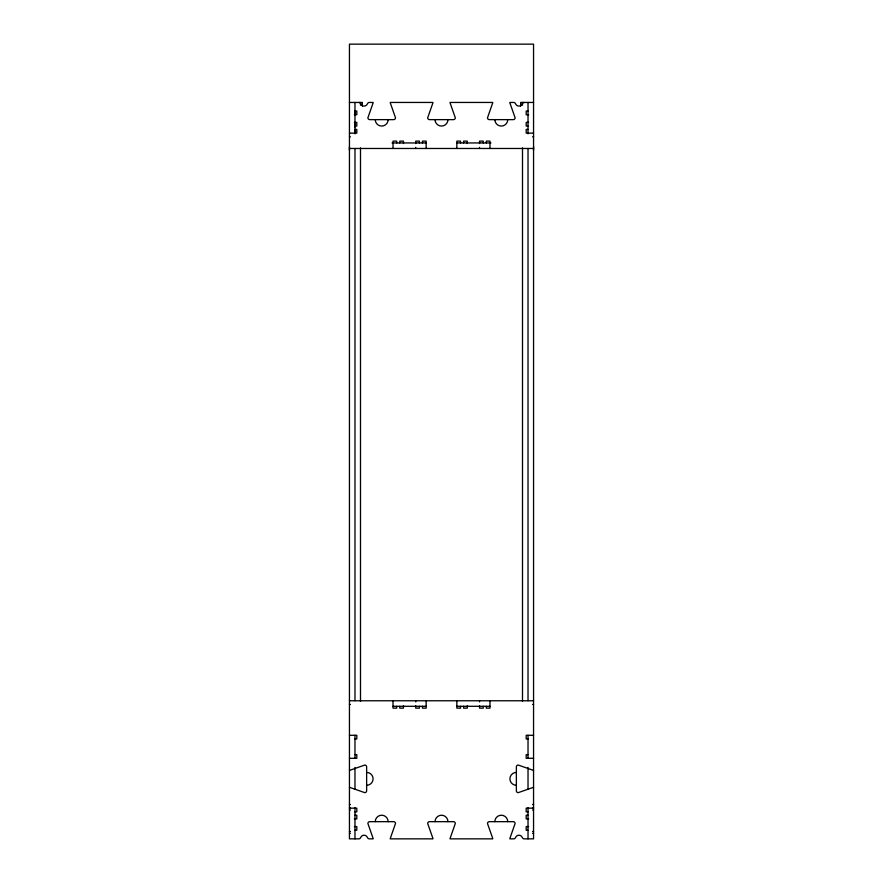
<?xml version="1.0" encoding="UTF-8"?>
<svg xmlns="http://www.w3.org/2000/svg" width="883" height="883" viewBox="0 0 883 883"><rect width="100%" height="100%" fill="white"/><g stroke="black" fill="none" stroke-linecap="round" stroke-linejoin="round"><path stroke-width="1.32" d="M533.553 150.32L533.553 146.633M533.553 102.45L533.553 44.15L349.447 44.15L349.447 838.85L358.851 838.85A1.843 1.843 0 0 0 360.595 837.625A3.687 3.687 0 0 1 367.538 837.625A1.843 1.843 0 0 0 369.271 838.85L373.156 838.85A1.843 1.843 0 0 0 373.079 838.32L367.891 823.508A1.843 1.843 0 0 1 369.734 821.665L393.663 821.665A1.843 1.843 0 0 1 395.507 823.508L390.319 838.32A1.843 1.843 0 0 0 390.242 838.85L432.957 838.85A1.843 1.843 0 0 0 432.88 838.32L427.692 823.508A1.843 1.843 0 0 1 429.535 821.665L453.465 821.665A1.843 1.843 0 0 1 455.308 823.508L450.12 838.32A1.843 1.843 0 0 0 450.043 838.85L492.758 838.85A1.843 1.843 0 0 0 492.681 838.32L487.493 823.508A1.843 1.843 0 0 1 489.337 821.665L513.266 821.665A1.843 1.843 0 0 1 515.109 823.508L509.921 838.32A1.843 1.843 0 0 0 509.844 838.85L513.729 838.85A1.843 1.843 0 0 0 515.462 837.625A3.687 3.687 0 0 1 522.405 837.625A1.843 1.843 0 0 0 524.149 838.85L533.553 838.85L533.553 102.45L520.661 102.45L520.661 106.126M349.447 102.45L362.339 102.45L362.339 106.126M354.977 111.037L356.809 111.037L356.809 114.724L354.359 114.724M528.023 111.037L526.191 111.037L526.191 114.724L528.641 114.724M354.359 122.395L356.809 122.395L356.809 126.07L354.977 126.07M528.641 122.395L526.191 122.395L526.191 126.07L528.023 126.07M354.977 129.448L356.809 129.448L356.809 133.134L349.447 133.134M528.023 129.448L526.191 129.448L526.191 133.134L533.553 133.134M349.447 136.81L350.374 136.81M532.626 136.81L533.553 136.81M392.041 142.947L426.39 142.947M456.61 142.947L490.959 142.947M349.447 148.476L533.553 148.476M349.447 700.771L533.553 700.771M349.447 704.457L350.374 704.457M532.626 704.457L533.553 704.457M393.023 706.301L426.158 706.301M456.842 706.301L489.977 706.301M349.447 735.296L356.809 735.296L356.809 738.972L354.977 738.972M533.553 735.296L526.191 735.296L526.191 738.972L528.023 738.972M354.977 754.623L356.809 754.623L356.809 758.309L349.447 758.309M528.023 754.623L526.191 754.623L526.191 758.309L533.553 758.309M349.447 804.479L350.374 804.479M532.626 804.479L533.553 804.479M349.447 807.724L350.374 807.724M532.626 807.724L533.553 807.724M349.447 808.166L356.809 808.166L356.809 811.852L354.977 811.852M533.553 808.166L526.191 808.166L526.191 811.852L528.023 811.852M349.447 810.009L350.374 810.009M532.626 810.009L533.553 810.009M354.977 815.219L356.809 815.219L356.809 818.905L354.359 818.905M528.023 815.219L526.191 815.219L526.191 818.905L528.641 818.905M354.359 826.576L356.809 826.576L356.809 830.263L354.977 830.263M528.641 826.576L526.191 826.576L526.191 830.263L528.023 830.263M349.447 831.488L350.374 831.488M532.626 831.488L533.553 831.488M349.447 833.331L350.374 833.331M532.626 833.331L533.553 833.331M528.023 102.45L528.023 133.863M528.023 148.476L528.023 700.771M528.023 735.296L528.023 758.309M528.023 767.47L528.023 789.402M528.023 807.724L528.023 838.85M522.504 102.45L522.504 105.176M522.504 147.858L522.504 701.389M489.977 148.476L489.977 141.114L486.301 141.114L486.301 142.947M489.977 700.771L489.977 708.144L486.301 708.144L486.301 706.301M483.233 142.947L483.233 141.114L479.546 141.114L479.546 143.565M483.233 706.301L483.233 708.144L479.546 708.144L479.546 705.683M479.546 147.373L479.546 148.476M479.546 700.771L479.546 701.875M467.273 143.565L467.273 141.114L463.597 141.114L463.597 142.947M467.273 705.683L467.273 708.144L463.597 708.144L463.597 706.301M460.529 142.947L460.529 141.114L456.842 141.114L456.842 148.476M460.529 706.301L460.529 708.144L456.842 708.144L456.842 700.771M426.158 148.476L426.158 141.114L422.471 141.114L422.471 142.947M426.158 700.771L426.158 708.144L422.471 708.144L422.471 706.301M419.403 142.947L419.403 141.114L415.727 141.114L415.727 143.565M419.403 706.301L419.403 708.144L415.727 708.144L415.727 705.683M415.727 147.373L415.727 148.476M415.727 700.771L415.727 701.875M403.454 143.565L403.454 141.114L399.767 141.114L399.767 142.947M403.454 705.683L403.454 708.144L399.767 708.144L399.767 706.301M396.699 142.947L396.699 141.114L393.023 141.114L393.023 148.476M396.699 706.301L396.699 708.144L393.023 708.144L393.023 700.771M360.496 102.45L360.496 105.176M360.496 147.858L360.496 701.389M354.977 110.64L354.977 114.746M354.977 122.936L354.977 127.031M354.977 129.768L354.977 133.863M354.977 148.476L354.977 700.771M354.977 735.296L354.977 758.309M354.977 767.47L354.977 789.402M354.977 807.724L354.977 838.85M354.977 102.45L354.977 133.134M349.447 146.633L349.447 150.32M358.851 102.45A1.843 1.843 0 0 1 360.595 103.675A3.687 3.687 0 0 0 367.538 103.675A1.843 1.843 0 0 1 369.271 102.45L373.156 102.45A1.832 1.832 0 0 1 373.079 102.98L367.891 117.792A1.843 1.843 0 0 0 369.734 119.635L393.663 119.635A1.843 1.843 0 0 0 395.507 117.792L390.319 102.98A1.843 1.843 0 0 1 390.242 102.45L432.957 102.45A1.843 1.843 0 0 1 432.88 102.98L427.692 117.792A1.843 1.843 0 0 0 429.535 119.635L453.465 119.635A1.843 1.843 0 0 0 455.308 117.792L450.12 102.98A1.843 1.843 0 0 1 450.043 102.45L492.758 102.45A1.843 1.843 0 0 1 492.681 102.98L487.493 117.792A1.843 1.843 0 0 0 489.337 119.635L513.266 119.635A1.843 1.843 0 0 0 515.109 117.792L509.921 102.98A1.843 1.843 0 0 1 509.844 102.45L513.729 102.45A1.843 1.843 0 0 1 515.462 103.675A3.687 3.687 0 0 0 522.405 103.675A1.843 1.843 0 0 1 524.149 102.45M349.447 770.307A1.843 1.843 0 0 0 349.977 770.23L364.789 765.042A1.843 1.843 0 0 1 366.633 766.885L366.633 790.815A1.843 1.843 0 0 1 364.789 792.658L349.977 787.47A1.843 1.843 0 0 0 349.447 787.393M533.553 770.307A1.843 1.843 0 0 1 533.023 770.23L518.211 765.042A1.843 1.843 0 0 0 516.367 766.885L516.367 790.815A1.843 1.843 0 0 0 518.211 792.658L533.023 787.47A1.843 1.843 0 0 1 533.553 787.393M388.145 119.635A6.446 6.446 0 0 1 381.699 126.07A6.446 6.446 0 0 1 375.253 119.635M507.747 119.635A6.446 6.446 0 0 1 501.301 126.07A6.446 6.446 0 0 1 494.855 119.635M447.946 119.635A6.446 6.446 0 0 1 441.5 126.07A6.446 6.446 0 0 1 435.054 119.635M494.855 821.665A6.446 6.446 0 0 1 501.301 815.219A6.446 6.446 0 0 1 507.747 821.665M435.054 821.665A6.446 6.446 0 0 1 441.5 815.219A6.446 6.446 0 0 1 447.946 821.665M375.253 821.665A6.446 6.446 0 0 1 381.699 815.219A6.446 6.446 0 0 1 388.145 821.665M366.633 772.404A6.446 6.446 0 0 1 373.079 778.85A6.446 6.446 0 0 1 366.633 785.296M516.367 785.296A6.446 6.446 0 0 1 509.921 778.85A6.446 6.446 0 0 1 516.367 772.404"/></g></svg>
